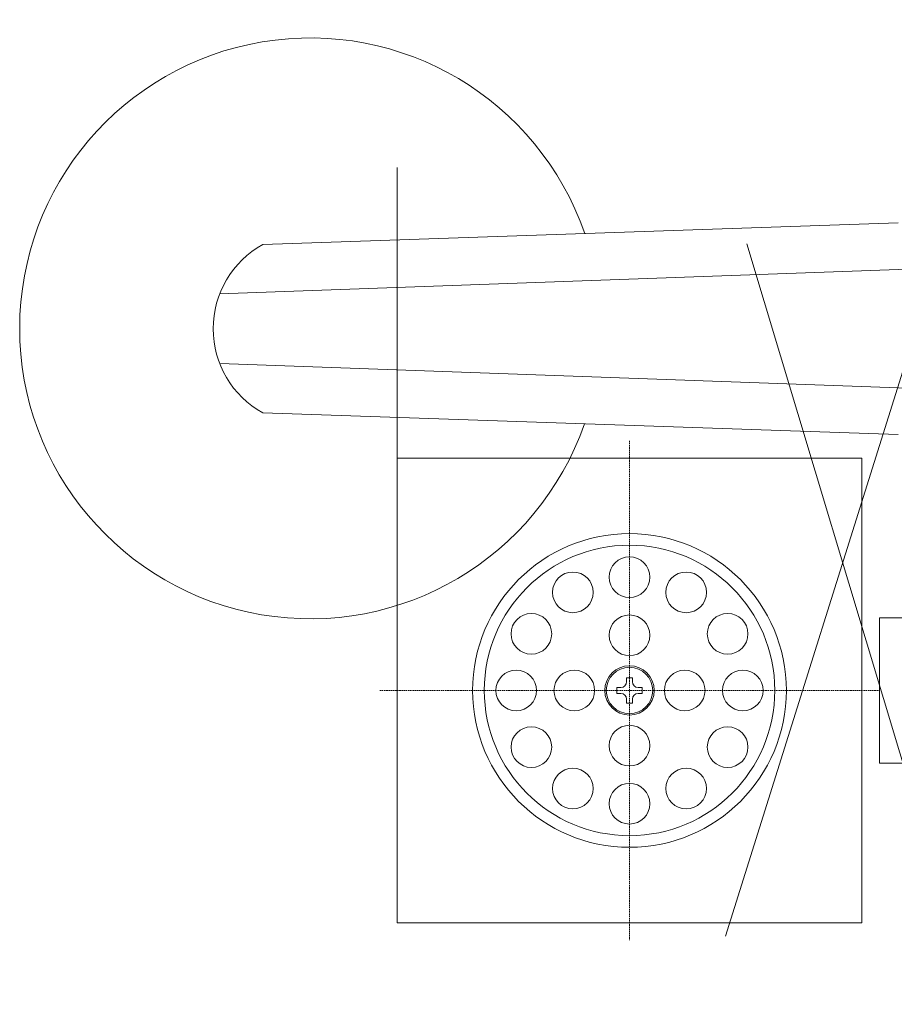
# Model space of a CAD drawing. Header units: millimetres. Extents: x -8913 to 62688, y -13000 to 43000.
# Drawn here: x 50297.5 to 50448.2, y 13168.8 to 13337.9 of the extents above; entities that cross this region are included whole.
import ezdxf

# ---------------------------------------------------------------- set-up
doc = ezdxf.new("R2010")
doc.units = ezdxf.units.MM
doc.header["$MEASUREMENT"] = 0
for name, pattern in [('1735 X DT-5BR-FFP$0$HIDDEN', [0.375, 0.25, -0.125]), ('1735 X DT-5BR-FFP$0$HIDDEN2', [0.1875, 0.125, -0.0625]), ('HIDDEN', [0.375, 0.25, -0.125])]:
    doc.linetypes.add(name, pattern=pattern)
for name, color, linetype, lineweight in [('1735 X DT-5BR-FFP$0$N--DRAINPOINT', 251, 'Continuous', 18), ('1735 X DT-5BR-FFP$0$N--SANITARY-1', 9, 'Continuous', 18), ('1735 X DT-5BR-FFP$0$X--OPENING ABOVE', 1, '1735 X DT-5BR-FFP$0$HIDDEN2', 15), ('N--DRAINPOINT', 251, 'Continuous', 18), ('Z--X-REF', 7, 'Continuous', 0)]:
    doc.layers.add(name, color=color, linetype=linetype, lineweight=lineweight)

# ---------------------------------------------------------------- blocks, each defined once
blk = doc.blocks.new('1735 X DT-5BR-FFP$0$HAND SHOWER P')
for p, q in [((-12.5, -5), (-12.5, -67)), ((12.5, -67), (12.5, -5)), ((47.78, -173.14), (44.04, -63.8)), ((76.78, -173.14), (80.53, -63.8)), ((-12.5, -67), (12.5, -67)), ((-12.5, -67), (-5, -67)), ((5, -67), (12.5, -67))]:
    blk.add_line(p, q)
at = {"color": 250}
for p, q in [((51.94, -60.07), (56.28, -180.54)), ((72.63, -60.07), (68.29, -180.59))]:
    blk.add_line(p, q, dxfattribs=at)
for points in [[(-12.5, -5), (-12.5, -67)], [(12.5, -5), (12.5, -67)]]:
    blk.add_lwpolyline(points)
for centre, radius, start, end in [((62.34, -164.99), 50, 109.2193, 70.928), ((62.28, -165.1), 16.58, 209.0131, 330.9869)]:
    blk.add_arc(centre, radius, start, end)
blk = doc.blocks.new('1735 X DT-5BR-FFP$0$FD_80x80')
at = {"layer": '1735 X DT-5BR-FFP$0$N--DRAINPOINT', "linetype": '1735 X DT-5BR-FFP$0$HIDDEN'}
for p, q in [((-26026.47, 12586.96), (-26026.47, 12500.96)), ((-26069.47, 12543.96), (-25983.47, 12543.96))]:
    blk.add_line(p, q, dxfattribs=at)
at = {"layer": '1735 X DT-5BR-FFP$0$N--DRAINPOINT', "ltscale": 5}
for p, q in [((-26066.47, 12583.96), (-25986.47, 12583.96)), ((-25986.47, 12583.96), (-25986.47, 12503.96)), ((-26026.97, 12546.16), (-26026.97, 12545.46)), ((-26026.97, 12546.16), (-26026.47, 12546.16)), ((-26025.97, 12546.16), (-26026.47, 12546.16)), ((-26025.97, 12546.16), (-26025.97, 12545.46)), ((-26028.67, 12544.46), (-26027.97, 12544.46)), ((-26028.67, 12544.46), (-26028.67, 12543.46)), ((-26028.67, 12543.46), (-26027.97, 12543.46)), ((-26024.27, 12544.46), (-26024.97, 12544.46)), ((-26024.27, 12543.46), (-26024.97, 12543.46)), ((-26024.27, 12544.46), (-26024.27, 12543.46)), ((-26026.97, 12542.46), (-26026.97, 12541.76)), ((-26026.97, 12541.76), (-26026.47, 12541.76)), ((-26025.97, 12541.76), (-26026.47, 12541.76)), ((-26025.97, 12542.46), (-26025.97, 12541.76))]:
    blk.add_line(p, q, dxfattribs=at)
blk.add_lwpolyline([(-26066.47, 12583.96), (-25986.47, 12583.96), (-25986.47, 12503.96), (-26066.47, 12503.96)], close=True, dxfattribs=at)
for radius in [27, 25]:
    blk.add_circle((-26026.47, 12543.96), radius, dxfattribs=at)
for points in [[(-26029.97, 12563.46), (-26029.97, 12561.53), (-26028.4, 12559.96), (-26026.47, 12559.96), (-26024.54, 12559.96), (-26022.97, 12561.53), (-26022.97, 12563.46), (-26022.97, 12565.39), (-26024.54, 12566.96), (-26026.47, 12566.96), (-26028.4, 12566.96), (-26029.97, 12565.39), (-26029.97, 12563.46), (-26029.97, 12563.46), (-26029.97, 12563.46), (-26029.97, 12563.46)], [(-26039.72, 12560.85), (-26039.72, 12558.91), (-26038.15, 12557.35), (-26036.22, 12557.35), (-26034.29, 12557.35), (-26032.72, 12558.91), (-26032.72, 12560.85), (-26032.72, 12562.78), (-26034.29, 12564.35), (-26036.22, 12564.35), (-26038.15, 12564.35), (-26039.72, 12562.78), (-26039.72, 12560.85), (-26039.72, 12560.85), (-26039.72, 12560.85), (-26039.72, 12560.85)], [(-26020.22, 12560.85), (-26020.22, 12558.91), (-26018.65, 12557.35), (-26016.72, 12557.35), (-26014.78, 12557.35), (-26013.22, 12558.91), (-26013.22, 12560.85), (-26013.22, 12562.78), (-26014.78, 12564.35), (-26016.72, 12564.35), (-26018.65, 12564.35), (-26020.22, 12562.78), (-26020.22, 12560.85), (-26020.22, 12560.85), (-26020.22, 12560.85), (-26020.22, 12560.85)], [(-26046.86, 12553.71), (-26046.86, 12551.78), (-26045.29, 12550.21), (-26043.36, 12550.21), (-26041.42, 12550.21), (-26039.86, 12551.78), (-26039.86, 12553.71), (-26039.86, 12555.64), (-26041.42, 12557.21), (-26043.36, 12557.21), (-26045.29, 12557.21), (-26046.86, 12555.64), (-26046.86, 12553.71), (-26046.86, 12553.71), (-26046.86, 12553.71), (-26046.86, 12553.71)], [(-26029.97, 12553.46), (-26029.97, 12551.53), (-26028.4, 12549.96), (-26026.47, 12549.96), (-26024.54, 12549.96), (-26022.97, 12551.53), (-26022.97, 12553.46), (-26022.97, 12555.39), (-26024.54, 12556.96), (-26026.47, 12556.96), (-26028.4, 12556.96), (-26029.97, 12555.39), (-26029.97, 12553.46), (-26029.97, 12553.46), (-26029.97, 12553.46), (-26029.97, 12553.46)], [(-26013.08, 12553.71), (-26013.08, 12551.78), (-26011.51, 12550.21), (-26009.58, 12550.21), (-26007.65, 12550.21), (-26006.08, 12551.78), (-26006.08, 12553.71), (-26006.08, 12555.64), (-26007.65, 12557.21), (-26009.58, 12557.21), (-26011.51, 12557.21), (-26013.08, 12555.64), (-26013.08, 12553.71), (-26013.08, 12553.71), (-26013.08, 12553.71), (-26013.08, 12553.71)], [(-26030.72, 12543.96), (-26030.72, 12541.61), (-26028.81, 12539.71), (-26026.47, 12539.71), (-26024.12, 12539.71), (-26022.22, 12541.61), (-26022.22, 12543.96), (-26022.22, 12546.31), (-26024.12, 12548.21), (-26026.47, 12548.21), (-26028.81, 12548.21), (-26030.72, 12546.31), (-26030.72, 12543.96), (-26030.72, 12543.96), (-26030.72, 12543.96), (-26030.72, 12543.96)], [(-26030.47, 12543.96), (-26030.47, 12541.75), (-26028.68, 12539.96), (-26026.47, 12539.96), (-26024.26, 12539.96), (-26022.47, 12541.75), (-26022.47, 12543.96), (-26022.47, 12546.17), (-26024.26, 12547.96), (-26026.47, 12547.96), (-26028.68, 12547.96), (-26030.47, 12546.17), (-26030.47, 12543.96), (-26030.47, 12543.96), (-26030.47, 12543.96), (-26030.47, 12543.96)], [(-26049.47, 12543.96), (-26049.47, 12542.03), (-26047.9, 12540.46), (-26045.97, 12540.46), (-26044.04, 12540.46), (-26042.47, 12542.03), (-26042.47, 12543.96), (-26042.47, 12545.89), (-26044.04, 12547.46), (-26045.97, 12547.46), (-26047.9, 12547.46), (-26049.47, 12545.89), (-26049.47, 12543.96), (-26049.47, 12543.96), (-26049.47, 12543.96), (-26049.47, 12543.96)], [(-26039.47, 12543.96), (-26039.47, 12542.03), (-26037.9, 12540.46), (-26035.97, 12540.46), (-26034.03, 12540.46), (-26032.47, 12542.03), (-26032.47, 12543.96), (-26032.47, 12545.89), (-26034.03, 12547.46), (-26035.97, 12547.46), (-26037.9, 12547.46), (-26039.47, 12545.89), (-26039.47, 12543.96), (-26039.47, 12543.96), (-26039.47, 12543.96), (-26039.47, 12543.96)], [(-26020.47, 12543.96), (-26020.47, 12542.03), (-26018.9, 12540.46), (-26016.97, 12540.46), (-26015.04, 12540.46), (-26013.47, 12542.03), (-26013.47, 12543.96), (-26013.47, 12545.89), (-26015.04, 12547.46), (-26016.97, 12547.46), (-26018.9, 12547.46), (-26020.47, 12545.89), (-26020.47, 12543.96), (-26020.47, 12543.96), (-26020.47, 12543.96), (-26020.47, 12543.96)], [(-26010.47, 12543.96), (-26010.47, 12542.03), (-26008.9, 12540.46), (-26006.97, 12540.46), (-26005.03, 12540.46), (-26003.47, 12542.03), (-26003.47, 12543.96), (-26003.47, 12545.89), (-26005.03, 12547.46), (-26006.97, 12547.46), (-26008.9, 12547.46), (-26010.47, 12545.89), (-26010.47, 12543.96), (-26010.47, 12543.96), (-26010.47, 12543.96), (-26010.47, 12543.96)], [(-26029.97, 12534.46), (-26029.97, 12536.39), (-26028.4, 12537.96), (-26026.47, 12537.96), (-26024.54, 12537.96), (-26022.97, 12536.39), (-26022.97, 12534.46), (-26022.97, 12532.53), (-26024.54, 12530.96), (-26026.47, 12530.96), (-26028.4, 12530.96), (-26029.97, 12532.53), (-26029.97, 12534.46), (-26029.97, 12534.46), (-26029.97, 12534.46), (-26029.97, 12534.46)], [(-26046.86, 12534.21), (-26046.86, 12532.28), (-26045.29, 12530.71), (-26043.36, 12530.71), (-26041.42, 12530.71), (-26039.86, 12532.28), (-26039.86, 12534.21), (-26039.86, 12536.14), (-26041.42, 12537.71), (-26043.36, 12537.71), (-26045.29, 12537.71), (-26046.86, 12536.14), (-26046.86, 12534.21), (-26046.86, 12534.21), (-26046.86, 12534.21), (-26046.86, 12534.21)], [(-26013.08, 12534.21), (-26013.08, 12532.28), (-26011.51, 12530.71), (-26009.58, 12530.71), (-26007.65, 12530.71), (-26006.08, 12532.28), (-26006.08, 12534.21), (-26006.08, 12536.14), (-26007.65, 12537.71), (-26009.58, 12537.71), (-26011.51, 12537.71), (-26013.08, 12536.14), (-26013.08, 12534.21), (-26013.08, 12534.21), (-26013.08, 12534.21), (-26013.08, 12534.21)], [(-26039.72, 12527.07), (-26039.72, 12525.14), (-26038.15, 12523.57), (-26036.22, 12523.57), (-26034.29, 12523.57), (-26032.72, 12525.14), (-26032.72, 12527.07), (-26032.72, 12529.01), (-26034.29, 12530.57), (-26036.22, 12530.57), (-26038.15, 12530.57), (-26039.72, 12529.01), (-26039.72, 12527.07), (-26039.72, 12527.07), (-26039.72, 12527.07), (-26039.72, 12527.07)], [(-26020.22, 12527.07), (-26020.22, 12525.14), (-26018.65, 12523.57), (-26016.72, 12523.57), (-26014.78, 12523.57), (-26013.22, 12525.14), (-26013.22, 12527.07), (-26013.22, 12529.01), (-26014.78, 12530.57), (-26016.72, 12530.57), (-26018.65, 12530.57), (-26020.22, 12529.01), (-26020.22, 12527.07), (-26020.22, 12527.07), (-26020.22, 12527.07), (-26020.22, 12527.07)], [(-26029.97, 12524.46), (-26029.97, 12522.53), (-26028.4, 12520.96), (-26026.47, 12520.96), (-26024.54, 12520.96), (-26022.97, 12522.53), (-26022.97, 12524.46), (-26022.97, 12526.39), (-26024.54, 12527.96), (-26026.47, 12527.96), (-26028.4, 12527.96), (-26029.97, 12526.39), (-26029.97, 12524.46), (-26029.97, 12524.46), (-26029.97, 12524.46), (-26029.97, 12524.46)]]:
    blk.add_open_spline(points, degree=3, knots=[0, 0, 0, 0, 1, 1, 1, 2, 2, 2, 3, 3, 3, 4, 4, 4, 5, 5, 5, 5], dxfattribs=at)
for points in [[(-26027.97, 12544.46), (-26027.42, 12544.46), (-26026.97, 12544.91), (-26026.97, 12545.46)], [(-26025.97, 12545.46), (-26025.97, 12544.91), (-26025.52, 12544.46), (-26024.97, 12544.46)], [(-26026.97, 12542.46), (-26026.97, 12543.01), (-26027.42, 12543.46), (-26027.97, 12543.46)], [(-26024.97, 12543.46), (-26025.52, 12543.46), (-26025.97, 12543.01), (-26025.97, 12542.46)]]:
    blk.add_open_spline(points, degree=3, dxfattribs=at)
blk = doc.blocks.new('1735 X DT-5BR-FFP$0$DT FF_DRAIN POINT')
at = {"layer": '1735 X DT-5BR-FFP$0$N--DRAINPOINT', "ltscale": 5}
blk.add_blockref('1735 X DT-5BR-FFP$0$FD_80x80', (83275.43, 768.49), dxfattribs=at)
blk = doc.blocks.new('1735 X DT-5BR-FFP')
at = {"layer": '1735 X DT-5BR-FFP$0$X--OPENING ABOVE', "ltscale": 1000}
for p, q in [((14725, 13000), (14575, 13499.99)), ((14725, 13478.31), (14575, 13000))]:
    blk.add_line(p, q, dxfattribs=at)
blk.add_lwpolyline([(14725, 13000), (14725, 13499.99), (14575, 13499.99), (14575, 13000)], close=True, dxfattribs=at)
at = {"layer": '1735 X DT-5BR-FFP$0$N--DRAINPOINT', "ltscale": 5}
blk.add_blockref('1735 X DT-5BR-FFP$0$DT FF_DRAIN POINT', (-42633.98, -90), dxfattribs=at)
at = {"layer": '1735 X DT-5BR-FFP$0$N--SANITARY-1', "xscale": -1, "rotation": 270.0007078400325}
blk.add_blockref('1735 X DT-5BR-FFP$0$HAND SHOWER P', (14725, 13222.45), dxfattribs=at)
blk = doc.blocks.new('FD_80x80')
at = {"layer": 'N--DRAINPOINT', "linetype": 'HIDDEN'}
for p, q in [((-26026.47, 12586.96), (-26026.47, 12500.96)), ((-26069.47, 12543.96), (-25983.47, 12543.96))]:
    blk.add_line(p, q, dxfattribs=at)
at = {"layer": 'N--DRAINPOINT', "ltscale": 5}
for p, q in [((-26066.47, 12583.96), (-25986.47, 12583.96)), ((-25986.47, 12583.96), (-25986.47, 12503.96)), ((-26026.97, 12546.16), (-26026.97, 12545.46)), ((-26026.97, 12546.16), (-26026.47, 12546.16)), ((-26025.97, 12546.16), (-26026.47, 12546.16)), ((-26025.97, 12546.16), (-26025.97, 12545.46)), ((-26028.67, 12544.46), (-26027.97, 12544.46)), ((-26028.67, 12544.46), (-26028.67, 12543.46)), ((-26028.67, 12543.46), (-26027.97, 12543.46)), ((-26024.27, 12544.46), (-26024.97, 12544.46)), ((-26024.27, 12543.46), (-26024.97, 12543.46)), ((-26024.27, 12544.46), (-26024.27, 12543.46)), ((-26026.97, 12542.46), (-26026.97, 12541.76)), ((-26026.97, 12541.76), (-26026.47, 12541.76)), ((-26025.97, 12541.76), (-26026.47, 12541.76)), ((-26025.97, 12542.46), (-26025.97, 12541.76))]:
    blk.add_line(p, q, dxfattribs=at)
blk.add_lwpolyline([(-26066.47, 12583.96), (-25986.47, 12583.96), (-25986.47, 12503.96), (-26066.47, 12503.96)], close=True, dxfattribs=at)
for radius in [27, 25]:
    blk.add_circle((-26026.47, 12543.96), radius, dxfattribs=at)
for points in [[(-26029.97, 12563.46), (-26029.97, 12561.53), (-26028.4, 12559.96), (-26026.47, 12559.96), (-26024.54, 12559.96), (-26022.97, 12561.53), (-26022.97, 12563.46), (-26022.97, 12565.39), (-26024.54, 12566.96), (-26026.47, 12566.96), (-26028.4, 12566.96), (-26029.97, 12565.39), (-26029.97, 12563.46), (-26029.97, 12563.46), (-26029.97, 12563.46), (-26029.97, 12563.46)], [(-26039.72, 12560.85), (-26039.72, 12558.91), (-26038.15, 12557.35), (-26036.22, 12557.35), (-26034.29, 12557.35), (-26032.72, 12558.91), (-26032.72, 12560.85), (-26032.72, 12562.78), (-26034.29, 12564.35), (-26036.22, 12564.35), (-26038.15, 12564.35), (-26039.72, 12562.78), (-26039.72, 12560.85), (-26039.72, 12560.85), (-26039.72, 12560.85), (-26039.72, 12560.85)], [(-26020.22, 12560.85), (-26020.22, 12558.91), (-26018.65, 12557.35), (-26016.72, 12557.35), (-26014.78, 12557.35), (-26013.22, 12558.91), (-26013.22, 12560.85), (-26013.22, 12562.78), (-26014.78, 12564.35), (-26016.72, 12564.35), (-26018.65, 12564.35), (-26020.22, 12562.78), (-26020.22, 12560.85), (-26020.22, 12560.85), (-26020.22, 12560.85), (-26020.22, 12560.85)], [(-26046.86, 12553.71), (-26046.86, 12551.78), (-26045.29, 12550.21), (-26043.36, 12550.21), (-26041.42, 12550.21), (-26039.86, 12551.78), (-26039.86, 12553.71), (-26039.86, 12555.64), (-26041.42, 12557.21), (-26043.36, 12557.21), (-26045.29, 12557.21), (-26046.86, 12555.64), (-26046.86, 12553.71), (-26046.86, 12553.71), (-26046.86, 12553.71), (-26046.86, 12553.71)], [(-26029.97, 12553.46), (-26029.97, 12551.53), (-26028.4, 12549.96), (-26026.47, 12549.96), (-26024.54, 12549.96), (-26022.97, 12551.53), (-26022.97, 12553.46), (-26022.97, 12555.39), (-26024.54, 12556.96), (-26026.47, 12556.96), (-26028.4, 12556.96), (-26029.97, 12555.39), (-26029.97, 12553.46), (-26029.97, 12553.46), (-26029.97, 12553.46), (-26029.97, 12553.46)], [(-26013.08, 12553.71), (-26013.08, 12551.78), (-26011.51, 12550.21), (-26009.58, 12550.21), (-26007.65, 12550.21), (-26006.08, 12551.78), (-26006.08, 12553.71), (-26006.08, 12555.64), (-26007.65, 12557.21), (-26009.58, 12557.21), (-26011.51, 12557.21), (-26013.08, 12555.64), (-26013.08, 12553.71), (-26013.08, 12553.71), (-26013.08, 12553.71), (-26013.08, 12553.71)], [(-26030.72, 12543.96), (-26030.72, 12541.61), (-26028.81, 12539.71), (-26026.47, 12539.71), (-26024.12, 12539.71), (-26022.22, 12541.61), (-26022.22, 12543.96), (-26022.22, 12546.31), (-26024.12, 12548.21), (-26026.47, 12548.21), (-26028.81, 12548.21), (-26030.72, 12546.31), (-26030.72, 12543.96), (-26030.72, 12543.96), (-26030.72, 12543.96), (-26030.72, 12543.96)], [(-26030.47, 12543.96), (-26030.47, 12541.75), (-26028.68, 12539.96), (-26026.47, 12539.96), (-26024.26, 12539.96), (-26022.47, 12541.75), (-26022.47, 12543.96), (-26022.47, 12546.17), (-26024.26, 12547.96), (-26026.47, 12547.96), (-26028.68, 12547.96), (-26030.47, 12546.17), (-26030.47, 12543.96), (-26030.47, 12543.96), (-26030.47, 12543.96), (-26030.47, 12543.96)], [(-26049.47, 12543.96), (-26049.47, 12542.03), (-26047.9, 12540.46), (-26045.97, 12540.46), (-26044.04, 12540.46), (-26042.47, 12542.03), (-26042.47, 12543.96), (-26042.47, 12545.89), (-26044.04, 12547.46), (-26045.97, 12547.46), (-26047.9, 12547.46), (-26049.47, 12545.89), (-26049.47, 12543.96), (-26049.47, 12543.96), (-26049.47, 12543.96), (-26049.47, 12543.96)], [(-26039.47, 12543.96), (-26039.47, 12542.03), (-26037.9, 12540.46), (-26035.97, 12540.46), (-26034.03, 12540.46), (-26032.47, 12542.03), (-26032.47, 12543.96), (-26032.47, 12545.89), (-26034.03, 12547.46), (-26035.97, 12547.46), (-26037.9, 12547.46), (-26039.47, 12545.89), (-26039.47, 12543.96), (-26039.47, 12543.96), (-26039.47, 12543.96), (-26039.47, 12543.96)], [(-26020.47, 12543.96), (-26020.47, 12542.03), (-26018.9, 12540.46), (-26016.97, 12540.46), (-26015.04, 12540.46), (-26013.47, 12542.03), (-26013.47, 12543.96), (-26013.47, 12545.89), (-26015.04, 12547.46), (-26016.97, 12547.46), (-26018.9, 12547.46), (-26020.47, 12545.89), (-26020.47, 12543.96), (-26020.47, 12543.96), (-26020.47, 12543.96), (-26020.47, 12543.96)], [(-26010.47, 12543.96), (-26010.47, 12542.03), (-26008.9, 12540.46), (-26006.97, 12540.46), (-26005.03, 12540.46), (-26003.47, 12542.03), (-26003.47, 12543.96), (-26003.47, 12545.89), (-26005.03, 12547.46), (-26006.97, 12547.46), (-26008.9, 12547.46), (-26010.47, 12545.89), (-26010.47, 12543.96), (-26010.47, 12543.96), (-26010.47, 12543.96), (-26010.47, 12543.96)], [(-26029.97, 12534.46), (-26029.97, 12536.39), (-26028.4, 12537.96), (-26026.47, 12537.96), (-26024.54, 12537.96), (-26022.97, 12536.39), (-26022.97, 12534.46), (-26022.97, 12532.53), (-26024.54, 12530.96), (-26026.47, 12530.96), (-26028.4, 12530.96), (-26029.97, 12532.53), (-26029.97, 12534.46), (-26029.97, 12534.46), (-26029.97, 12534.46), (-26029.97, 12534.46)], [(-26046.86, 12534.21), (-26046.86, 12532.28), (-26045.29, 12530.71), (-26043.36, 12530.71), (-26041.42, 12530.71), (-26039.86, 12532.28), (-26039.86, 12534.21), (-26039.86, 12536.14), (-26041.42, 12537.71), (-26043.36, 12537.71), (-26045.29, 12537.71), (-26046.86, 12536.14), (-26046.86, 12534.21), (-26046.86, 12534.21), (-26046.86, 12534.21), (-26046.86, 12534.21)], [(-26013.08, 12534.21), (-26013.08, 12532.28), (-26011.51, 12530.71), (-26009.58, 12530.71), (-26007.65, 12530.71), (-26006.08, 12532.28), (-26006.08, 12534.21), (-26006.08, 12536.14), (-26007.65, 12537.71), (-26009.58, 12537.71), (-26011.51, 12537.71), (-26013.08, 12536.14), (-26013.08, 12534.21), (-26013.08, 12534.21), (-26013.08, 12534.21), (-26013.08, 12534.21)], [(-26039.72, 12527.07), (-26039.72, 12525.14), (-26038.15, 12523.57), (-26036.22, 12523.57), (-26034.29, 12523.57), (-26032.72, 12525.14), (-26032.72, 12527.07), (-26032.72, 12529.01), (-26034.29, 12530.57), (-26036.22, 12530.57), (-26038.15, 12530.57), (-26039.72, 12529.01), (-26039.72, 12527.07), (-26039.72, 12527.07), (-26039.72, 12527.07), (-26039.72, 12527.07)], [(-26020.22, 12527.07), (-26020.22, 12525.14), (-26018.65, 12523.57), (-26016.72, 12523.57), (-26014.78, 12523.57), (-26013.22, 12525.14), (-26013.22, 12527.07), (-26013.22, 12529.01), (-26014.78, 12530.57), (-26016.72, 12530.57), (-26018.65, 12530.57), (-26020.22, 12529.01), (-26020.22, 12527.07), (-26020.22, 12527.07), (-26020.22, 12527.07), (-26020.22, 12527.07)], [(-26029.97, 12524.46), (-26029.97, 12522.53), (-26028.4, 12520.96), (-26026.47, 12520.96), (-26024.54, 12520.96), (-26022.97, 12522.53), (-26022.97, 12524.46), (-26022.97, 12526.39), (-26024.54, 12527.96), (-26026.47, 12527.96), (-26028.4, 12527.96), (-26029.97, 12526.39), (-26029.97, 12524.46), (-26029.97, 12524.46), (-26029.97, 12524.46), (-26029.97, 12524.46)]]:
    blk.add_open_spline(points, degree=3, knots=[0, 0, 0, 0, 1, 1, 1, 2, 2, 2, 3, 3, 3, 4, 4, 4, 5, 5, 5, 5], dxfattribs=at)
for points in [[(-26027.97, 12544.46), (-26027.42, 12544.46), (-26026.97, 12544.91), (-26026.97, 12545.46)], [(-26025.97, 12545.46), (-26025.97, 12544.91), (-26025.52, 12544.46), (-26024.97, 12544.46)], [(-26026.97, 12542.46), (-26026.97, 12543.01), (-26027.42, 12543.46), (-26027.97, 12543.46)], [(-26024.97, 12543.46), (-26025.52, 12543.46), (-26025.97, 12543.01), (-26025.97, 12542.46)]]:
    blk.add_open_spline(points, degree=3, dxfattribs=at)
blk = doc.blocks.new('DT FF_DRAIN POINT')
at = {"layer": 'N--DRAINPOINT', "ltscale": 5}
blk.add_blockref('FD_80x80', (83275.43, 768.49), dxfattribs=at)
blk = doc.blocks.new('A$C5A397BC0')
at = {"layer": 'N--DRAINPOINT', "ltscale": 5}
blk.add_blockref('DT FF_DRAIN POINT', (-57633.98, -6540), dxfattribs=at)

msp = doc.modelspace()

# ---------------------------------------------------------------- block references
at = {"layer": 'Z--X-REF'}
msp.add_blockref('1735 X DT-5BR-FFP', (35787.5, 0), dxfattribs=at)

# ---------------------------------------------------------------- next in the draw order: block references
at = {"layer": 'N--DRAINPOINT'}
msp.add_blockref('A$C5A397BC0', (50787.5, 6450), dxfattribs=at)

doc.saveas('drawing.dxf')
